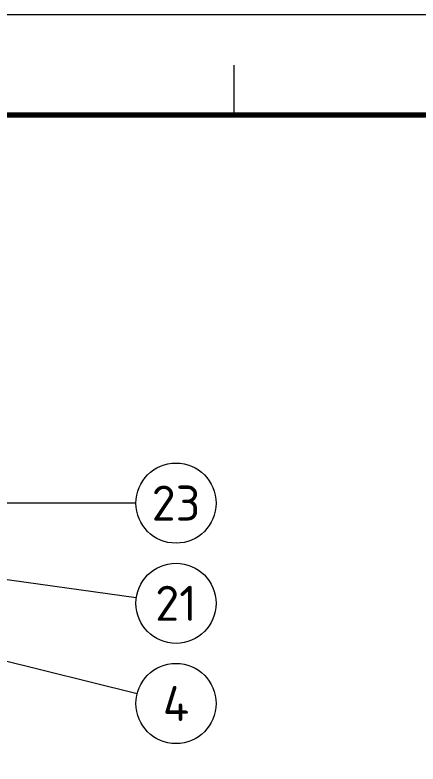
# Model space of a CAD drawing. Header units: millimetres. Extents: x 0 to 2208, y 0 to 420.
# Drawn here: x 138.2 to 178.3, y 222.2 to 297 of the extents above; entities that cross this region are included whole.
import ezdxf
from ezdxf.enums import TextEntityAlignment as Align

# ---------------------------------------------------------------- set-up
doc = ezdxf.new("R2010")
doc.units = ezdxf.units.MM
for name, color, linetype, lineweight in [('06-TEXTO', 7, 'CONTINUOUS', 25), ('07-RECUADRO', 7, 'CONTINUOUS', 70), ('08-FINA', 5, 'CONTINUOUS', 18)]:
    doc.layers.add(name, color=color, linetype=linetype, lineweight=lineweight)
doc.styles.add('ISO3098', font='isocpeur.ttf')

msp = doc.modelspace()

# ---------------------------------------------------------------- linework, layer by layer
at = {"layer": '07-RECUADRO'}
msp.add_lwpolyline([(25, 10), (410, 10), (410, 287), (25, 287)], close=True, dxfattribs=at)
at = {"layer": '08-FINA'}
for p, q in [((160, 287), (160, 292)), ((150.21, 248.273), (104.915, 248.273)), ((150.248, 238.821), (89.465, 247.223)), ((150.328, 229.239), (89.465, 244.382))]:
    msp.add_line(p, q, dxfattribs=at)
msp.add_lwpolyline([(0, 0), (420, 0), (420, 297), (0, 297)], close=True, dxfattribs=at)
for centre in [(154.21, 248.273), (154.21, 238.273), (154.21, 228.273)]:
    msp.add_circle(centre, 4, dxfattribs=at)

# ---------------------------------------------------------------- texts
at = {"layer": '06-TEXTO', "style": 'ISO3098'}
for s, p in [('23', (154.21, 248.273)), ('21', (154.21, 238.273)), ('4', (154.21, 228.273))]:
    msp.add_text(s, height=3.5, dxfattribs=at).set_placement(p, align=Align.MIDDLE_CENTER)

doc.saveas('drawing.dxf')
